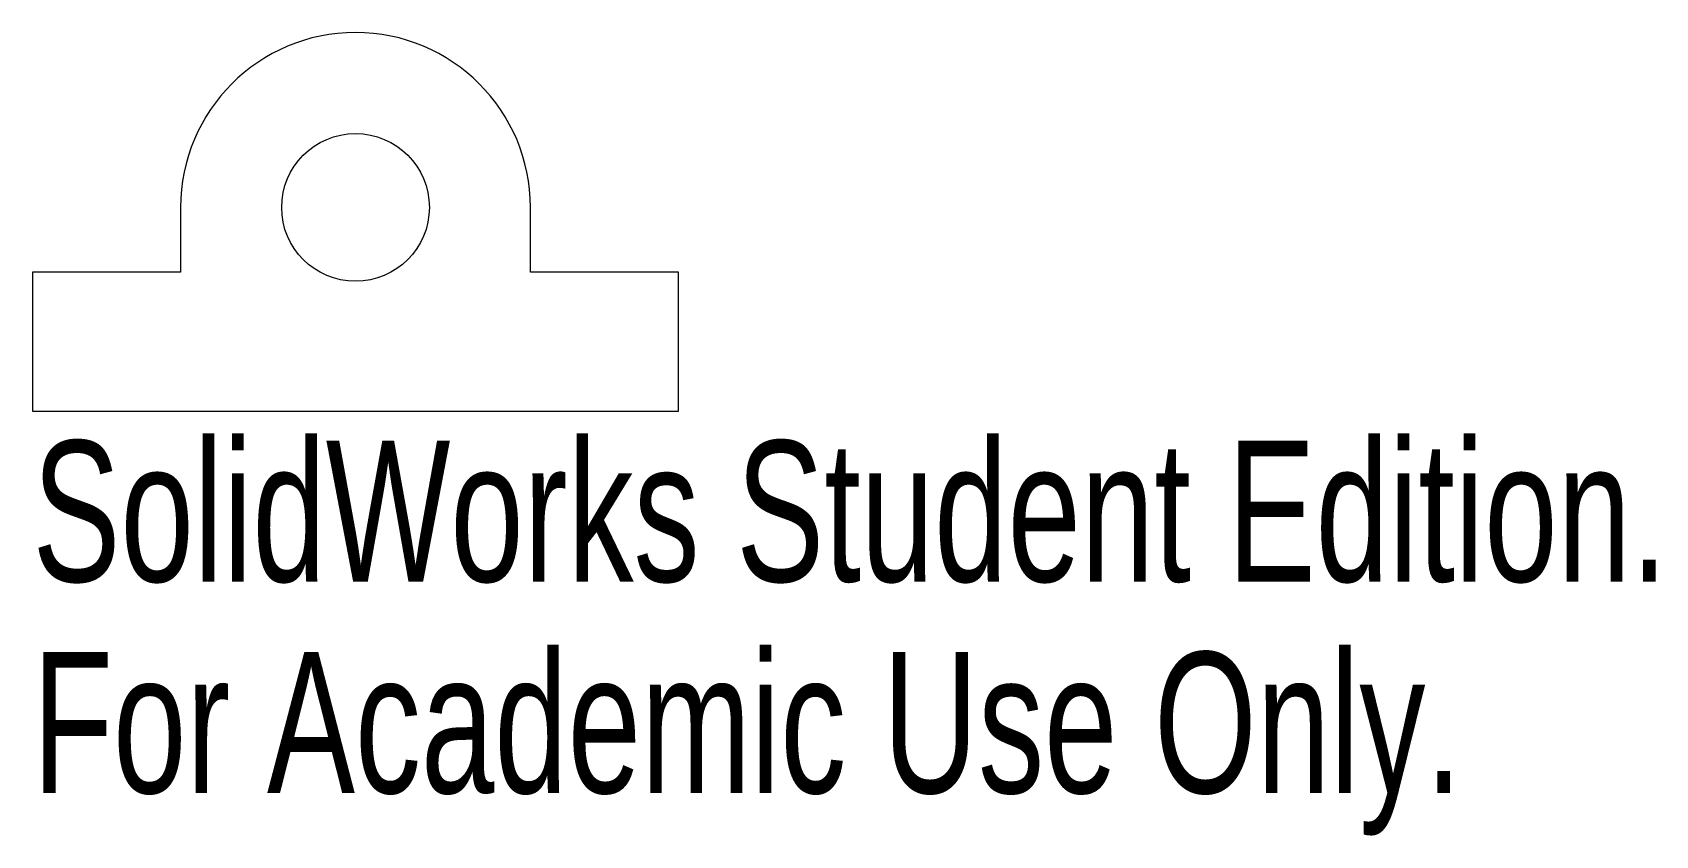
# Model space of a CAD drawing. Header units: inches. Extents: x -0.44 to 1.76, y -0.85 to 0.24.
import ezdxf

# ---------------------------------------------------------------- set-up
doc = ezdxf.new("R2010")
doc.units = ezdxf.units.IN
doc.header["$MEASUREMENT"] = 0
doc.styles.add('SLDTEXTSTYLE0', font='TXT', dxfattribs={"width": 0.7})

msp = doc.modelspace()

# ---------------------------------------------------------------- linework, layer by layer
at = {"color": 7, "linetype": 'Continuous', "lineweight": 15}
for p, q in [((-0.2362, 0), (-0.2362, -0.0875)), ((0.2362, -0.0875), (0.2362, 0)), ((-0.4362, -0.0875), (-0.4362, -0.275)), ((-0.2362, -0.0875), (-0.4362, -0.0875)), ((0.4362, -0.0875), (0.2362, -0.0875)), ((0.4362, -0.275), (0.4362, -0.0875)), ((-0.4362, -0.275), (0.4362, -0.275))]:
    msp.add_line(p, q, dxfattribs=at)
msp.add_circle((0, 0), 0.0997, dxfattribs=at)
msp.add_arc((0, 0), 0.2362, 0, 180, dxfattribs=at)

# ---------------------------------------------------------------- texts
at = {"color": 7, "linetype": 'Continuous', "char_height": 0.1903, "attachment_point": 1, "style": 'SLDTEXTSTYLE0'}
for s, insert in [('SolidWorks Student Edition.', (-0.4362, -0.3151)), ('For Academic Use Only.', (-0.4362, -0.6006))]:
    msp.add_mtext(s, dxfattribs=dict(at, insert=insert))

doc.saveas('drawing.dxf')
